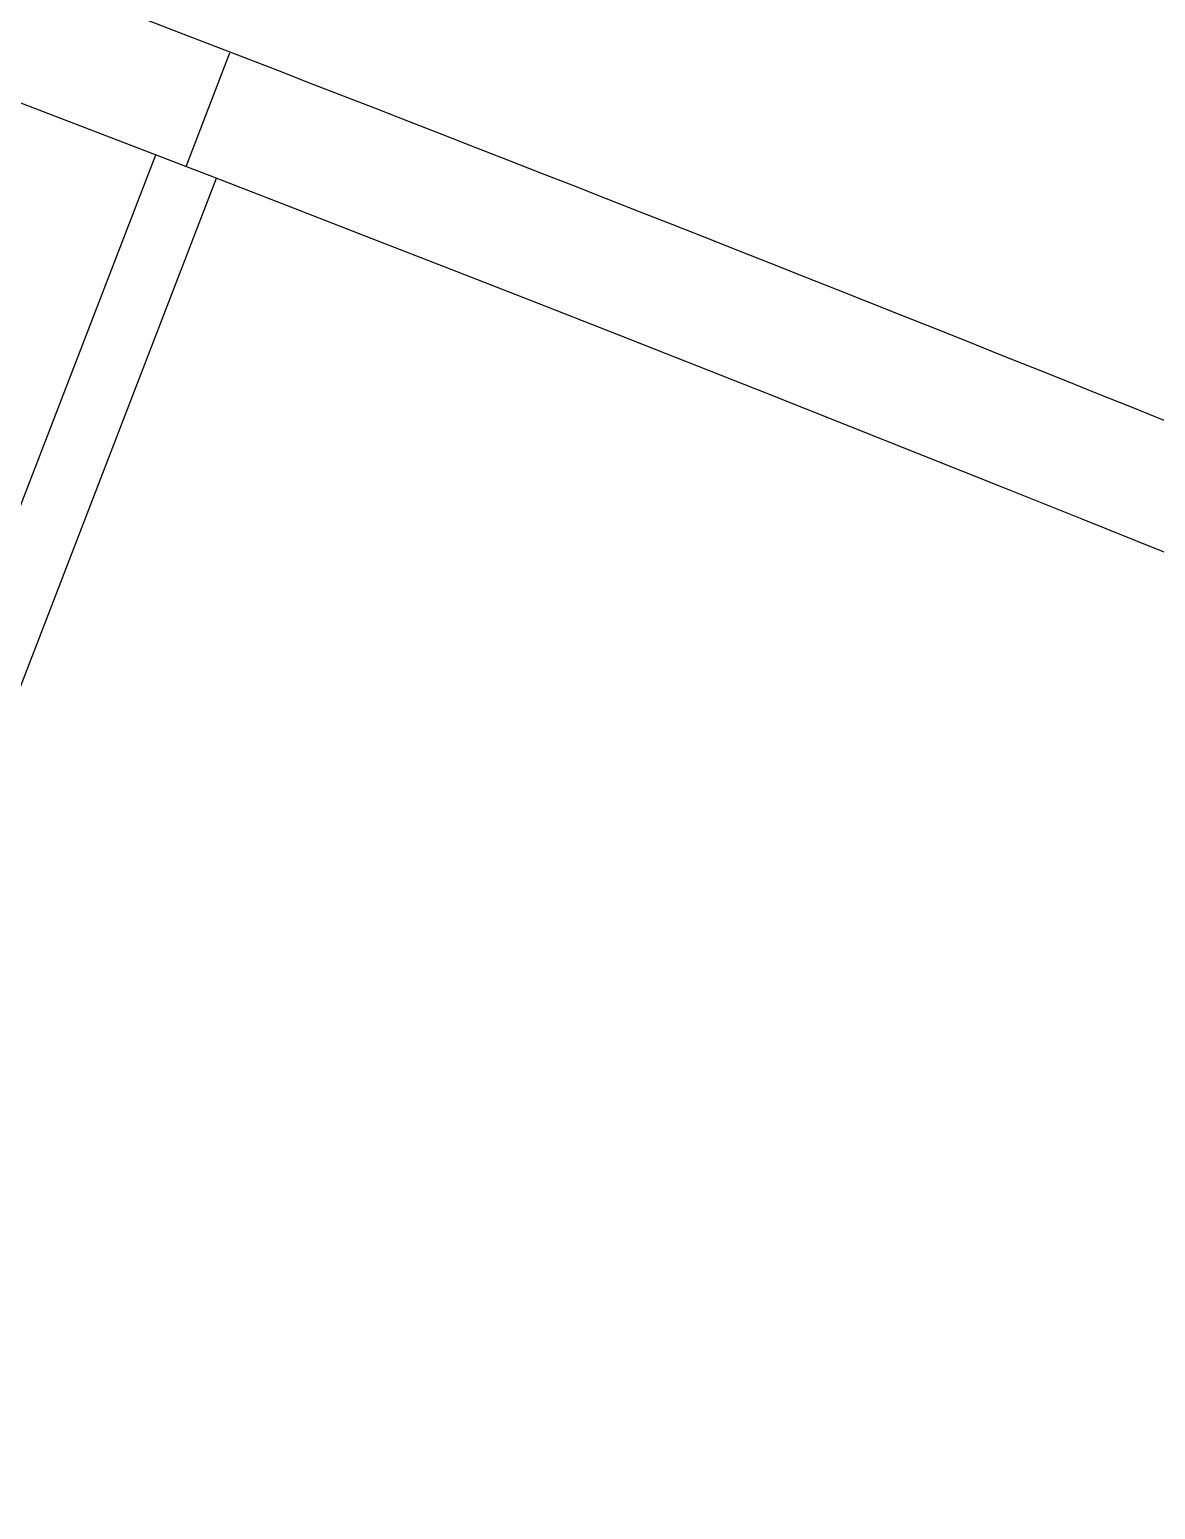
# Model space of a CAD drawing. Extents: x -15 to 8521, y -5327 to 1905.
# Drawn here: x 4716.8 to 4855.3, y 889.7 to 1071.7 of the extents above; entities that cross this region are included whole.
import ezdxf

# ---------------------------------------------------------------- set-up
doc = ezdxf.new("R2010")
doc.units = 0
for name, color, linetype in [('AR-DIV', 2, 'Continuous'), ('AR-ESQ', 2, 'Continuous'), ('AR-PAR-ALV', 5, 'Continuous')]:
    doc.layers.add(name, color=color, linetype=linetype)

msp = doc.modelspace()

# ---------------------------------------------------------------- linework, layer by layer
at = {"layer": 'AR-DIV'}
for p, q in [((4510.963, 482.491), (4732.27, 1056.307)), ((4518.427, 479.613), (4739.734, 1053.428))]:
    msp.add_line(p, q, dxfattribs=at)
at = {"layer": 'AR-ESQ'}
msp.add_line((4736.002, 1054.868), (4741.392, 1068.843), dxfattribs=at)
for centre, radius, start, end in [((1510.03, -7309.6), 8965, 65.4903797, 82.5178433), ((1475.201, -7388.993), 9066.687, 65.4980883, 69.0097008)]:
    msp.add_arc(centre, radius, start, end, dxfattribs=at)
at = {"layer": 'AR-PAR-ALV'}
for radius, start in [(9215, 47.9559554), (9200, 48.049596)]:
    msp.add_arc((1510.03, -7309.6), radius, start, 90, dxfattribs=at)

doc.saveas('drawing.dxf')
